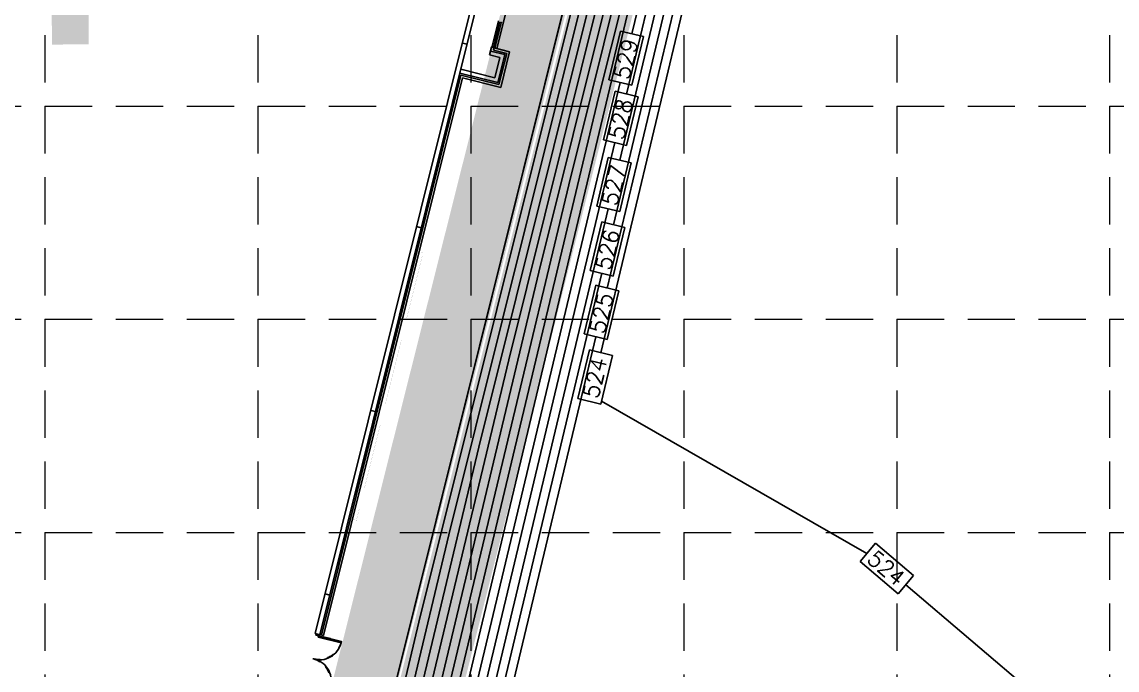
# Model space of a CAD drawing. Header units: feet. Extents: x 2597001 to 2598732, y 7017887 to 7019952.
# Drawn here: x 2597836.4 to 2597975.3, y 7018411.2 to 7018493.3 of the extents above; entities that cross this region are included whole.
import ezdxf
from ezdxf.enums import TextEntityAlignment as Align

# ---------------------------------------------------------------- set-up
doc = ezdxf.new("R2010")
doc.units = ezdxf.units.FT
doc.header["$LTSCALE"] = 30
doc.header["$MEASUREMENT"] = 0
for name, pattern in [('18358A-BASE-SITE$0$DASHED2', [0.375, 0.25, -0.125]), ('18358A-BASE-SITE$0$DOT', [0.0624, 0.0312, -0.0312]), ('HIDDEN', [0.375, 0.25, -0.125])]:
    doc.linetypes.add(name, pattern=pattern)
doc.layers.add('18358A-BASE-SITE$0$A-Sidewalk', color=241, linetype='CONTINUOUS', lineweight=20)
doc.layers.add('BLD-LABEL', color=1, linetype='CONTINUOUS', lineweight=5)
for name, color, linetype in [('18358A-BASE-SITE$0$JCP-A-DOOR', 1, 'CONTINUOUS'), ('18358A-BASE-SITE$0$JCP-A-GLAZ', 1, 'CONTINUOUS'), ('18358A-BASE-SITE$0$JCP-A-ROOF-ENTR', 1, '18358A-BASE-SITE$0$DOT'), ('18358A-BASE-SITE$0$JCP-A-WALL-FAC1', 1, 'CONTINUOUS'), ('18358A-BASE-SITE$0$JCP-A-WALL-FAC2', 1, 'CONTINUOUS'), ('18358A-BASE-SITE$0$JCP-A-WALL-FAC3', 1, 'CONTINUOUS'), ('EROSION BLANKET', 84, 'CONTINUOUS'), ('GRID', 254, 'HIDDEN'), ('LIMITS OF DISTURBANCE', 1, 'HIDDEN'), ('PC', 35, 'CONTINUOUS')]:
    doc.layers.add(name, color=color, linetype=linetype)
doc.styles.add('L0.10-P', font='simplex.shx', dxfattribs={"height": 0.1})
doc.styles.add('Schedule-Header', font='ARIAL.TTF')

msp = doc.modelspace()

# ---------------------------------------------------------------- linework, layer by layer
at = {"layer": '18358A-BASE-SITE$0$A-Sidewalk', "color": 7}
msp.add_line((2597929.43, 7018592.55), (2597856.77, 7018301.14), dxfattribs=at)
at = {"layer": '18358A-BASE-SITE$0$JCP-A-DOOR', "color": 7, "flags": 128}
msp.add_lwpolyline([(2597874.03, 7018415.54), (2597873.7, 7018415.62), (2597873.74, 7018415.78), (2597874.07, 7018415.7), (2597874.03, 7018415.54)], dxfattribs=at)
msp.add_lwpolyline([(2597876.89, 7018414.65), (2597873.98, 7018415.38), (2597874.03, 7018415.54), (2597876.93, 7018414.82)], close=True, dxfattribs=at)
for points in [[(2597876.89, 7018414.65, -0.438392), (2597873.3, 7018412.63, -0.431046)], [(2597875.52, 7018409.16, 0.438392), (2597873.3, 7018412.63, 0.431046)]]:
    msp.add_lwpolyline(points, format="xyb", dxfattribs=at)
at = {"layer": '18358A-BASE-SITE$0$JCP-A-GLAZ', "color": 7}
for p, q in [((2597896.05, 7018490.24), (2597896.8, 7018493.27)), ((2597896.23, 7018490.19), (2597896.98, 7018493.22)), ((2597896.41, 7018490.15), (2597897.16, 7018493.18)), ((2597896.8, 7018493.27), (2597896.84, 7018493.41)), ((2597897.16, 7018493.18), (2597896.8, 7018493.27)), ((2597897.16, 7018493.18), (2597897.2, 7018493.32)), ((2597896.05, 7018490.24), (2597896.01, 7018490.1)), ((2597896.41, 7018490.15), (2597896.05, 7018490.24)), ((2597896.41, 7018490.15), (2597896.37, 7018490.01)), ((2597896.01, 7018490.1), (2597896.37, 7018490.01))]:
    msp.add_line(p, q, dxfattribs=at)
at = {"layer": '18358A-BASE-SITE$0$JCP-A-ROOF-ENTR', "color": 7}
for p, q in [((2597873.66, 7018415.63), (2597873.7, 7018415.77)), ((2597874.03, 7018415.54), (2597873.66, 7018415.63)), ((2597874.06, 7018415.68), (2597873.7, 7018415.77)), ((2597874.03, 7018415.54), (2597874.06, 7018415.68))]:
    msp.add_line(p, q, dxfattribs=at)
at = {"layer": '18358A-BASE-SITE$0$JCP-A-ROOF-ENTR', "color": 7, "flags": 128}
msp.add_lwpolyline([(2597876.9, 7018414.67), (2597873.99, 7018415.4), (2597874.03, 7018415.54), (2597876.93, 7018414.82), (2597876.9, 7018414.67)], dxfattribs=at)
at = {"layer": '18358A-BASE-SITE$0$JCP-A-ROOF-ENTR', "color": 7}
for centre, start, end in [((2597874.03, 7018415.53), 255.8864, 346.114), ((2597872.58, 7018409.73), 345.8864, 76.114)]:
    msp.add_arc(centre, 2.99, start, end, dxfattribs=at)
at = {"layer": '18358A-BASE-SITE$0$JCP-A-WALL-FAC1', "color": 7}
for p, q in [((2597895.95, 7018490.09), (2597895.71, 7018489.12)), ((2597895.71, 7018489.12), (2597897.03, 7018488.79)), ((2597895.83, 7018489.6), (2597897.64, 7018489.15)), ((2597896.29, 7018490.01), (2597895.95, 7018490.09)), ((2597896.21, 7018489.71), (2597896.29, 7018490.01)), ((2597896.21, 7018489.71), (2597897.88, 7018489.3)), ((2597896.39, 7018486.21), (2597897.03, 7018488.79)), ((2597896.75, 7018485.6), (2597897.64, 7018489.15)), ((2597896.9, 7018485.36), (2597897.88, 7018489.3)), ((2597874.38, 7018415.62), (2597892.06, 7018486.56)), ((2597891.93, 7018486.8), (2597896.75, 7018485.6)), ((2597892.05, 7018487.29), (2597896.39, 7018486.21)), ((2597892.06, 7018486.56), (2597896.9, 7018485.36))]:
    msp.add_line(p, q, dxfattribs=at)
at = {"layer": '18358A-BASE-SITE$0$JCP-A-WALL-FAC2', "color": 7, "linetype": '18358A-BASE-SITE$0$DASHED2', "const_width": 0.00781}
msp.add_lwpolyline([(2597886.8, 7018464.19), (2597878.34, 7018430.29), (2597878.83, 7018430.17), (2597887.28, 7018464.07)], close=True, dxfattribs=at)
at = {"layer": '18358A-BASE-SITE$0$JCP-A-WALL-FAC3', "color": 7}
for p, q in [((2597899.55, 7018519.86), (2597873.61, 7018415.82)), ((2597900.14, 7018519.72), (2597874.2, 7018415.67)), ((2597899.05, 7018499.61), (2597896.63, 7018489.92)), ((2597892.26, 7018490.62), (2597892.85, 7018490.47)), ((2597896.29, 7018490.01), (2597898.25, 7018489.52)), ((2597897.12, 7018484.99), (2597898.25, 7018489.52)), ((2597892.28, 7018486.2), (2597874.66, 7018415.55)), ((2597892.28, 7018486.2), (2597897.12, 7018484.99)), ((2597886.46, 7018467.36), (2597887.05, 7018467.21)), ((2597880.66, 7018444.09), (2597881.25, 7018443.94)), ((2597874.86, 7018420.83), (2597875.45, 7018420.68)), ((2597873.61, 7018415.82), (2597874.66, 7018415.55))]:
    msp.add_line(p, q, dxfattribs=at)
at = {"layer": 'EROSION BLANKET', "const_width": 8, "flags": 128}
msp.add_lwpolyline([(2597928.06, 7018601.14), (2597849.83, 7018290.03)], dxfattribs=at)
at = {"layer": 'GRID', "color": 252, "linetype": 'HIDDEN', "lineweight": 0, "ltscale": 0.8}
for p, q in [((2597839.33, 7018941.62), (2597839.33, 7017996.5)), ((2597866.33, 7018941.62), (2597866.33, 7017996.5)), ((2597893.33, 7018941.62), (2597893.33, 7017996.5)), ((2597920.33, 7018941.62), (2597920.33, 7017996.5)), ((2597947.33, 7018941.62), (2597947.33, 7017996.5)), ((2597974.33, 7018941.62), (2597974.33, 7017996.5)), ((2597029.33, 7018482.62), (2598703.33, 7018482.62)), ((2597029.33, 7018455.62), (2598703.33, 7018455.62)), ((2597029.33, 7018428.62), (2598703.33, 7018428.62))]:
    msp.add_line(p, q, dxfattribs=at)
at = {"layer": 'LIMITS OF DISTURBANCE', "ltscale": 4, "const_width": 8, "flags": 128}
msp.add_lwpolyline([(2597813.14, 7018291.7), (2597853.75, 7018272.39), (2597938.45, 7018608.01), (2597851.65, 7018629.15), (2597842.88, 7018633.29, 0.129469), (2597672.69, 7018674.15), (2597664.73, 7018675.69), (2597590.03, 7018693.84), (2597544.64, 7018515.12), (2597438.53, 7018464.67), (2597389.52, 7018413.38), (2597469.13, 7018378.04), (2597806.06, 7018293.63)], format="xyb", close=True, dxfattribs=at)
at = {"layer": 'PC', "color": 35, "linetype": 'Continuous'}
for p, q in [((2597882.95, 7018406.17, 538), (2597922.4, 7018564.36, 538)), ((2597882.95, 7018406.17, 538), (2597922.4, 7018564.36, 538)), ((2597886.75, 7018417.25, 537), (2597920.53, 7018552.74, 537)), ((2597886.75, 7018417.25, 537), (2597920.53, 7018552.74, 537)), ((2597894.35, 7018439.41, 535), (2597918.44, 7018536.04, 535)), ((2597894.35, 7018439.41, 535), (2597918.44, 7018536.04, 535)), ((2597898.14, 7018450.5, 534), (2597917.4, 7018527.73, 534)), ((2597898.14, 7018450.5, 534), (2597917.4, 7018527.73, 534)), ((2597912.22, 7018475.77, 527), (2597924.72, 7018528.07, 527)), ((2597912.22, 7018475.77, 527), (2597924.72, 7018528.07, 527)), ((2597901.94, 7018461.58, 533), (2597916.25, 7018518.99, 533)), ((2597901.94, 7018461.58, 533), (2597916.25, 7018518.99, 533)), ((2597913.08, 7018484.16, 528), (2597920.93, 7018516.99, 528)), ((2597913.08, 7018484.16, 528), (2597920.93, 7018516.99, 528)), ((2597913.75, 7018491.78, 529), (2597917.13, 7018505.91, 529)), ((2597913.75, 7018491.78, 529), (2597917.13, 7018505.91, 529)), ((2597909.53, 7018483.74, 531), (2597914.09, 7018502.01, 531)), ((2597909.53, 7018483.74, 531), (2597914.09, 7018502.01, 531)), ((2597910.82, 7018485.97, 529), (2597912.29, 7018492.13, 529)), ((2597910.82, 7018485.97, 529), (2597912.29, 7018492.13, 529)), ((2597915.21, 7018491.43, 529), (2597913.74, 7018485.27, 529)), ((2597915.21, 7018491.43, 529), (2597913.74, 7018485.27, 529)), ((2597910.14, 7018478.35, 528), (2597911.62, 7018484.51, 528)), ((2597910.14, 7018478.35, 528), (2597911.62, 7018484.51, 528)), ((2597914.54, 7018483.81, 528), (2597913.06, 7018477.65, 528)), ((2597914.54, 7018483.81, 528), (2597913.06, 7018477.65, 528)), ((2597878.52, 7018339.63, 528), (2597911.6, 7018478, 528)), ((2597878.52, 7018339.63, 528), (2597911.6, 7018478, 528)), ((2597909.29, 7018469.96, 527), (2597910.76, 7018476.12, 527)), ((2597909.29, 7018469.96, 527), (2597910.76, 7018476.12, 527)), ((2597913.68, 7018475.43, 527), (2597912.21, 7018469.27, 527)), ((2597913.68, 7018475.43, 527), (2597912.21, 7018469.27, 527)), ((2597878.08, 7018332.97, 527), (2597910.75, 7018469.61, 527)), ((2597878.08, 7018332.97, 527), (2597910.75, 7018469.61, 527)), ((2597908.48, 7018461.8, 526), (2597909.96, 7018467.96, 526)), ((2597908.48, 7018461.8, 526), (2597909.96, 7018467.96, 526)), ((2597912.87, 7018467.26, 526), (2597911.4, 7018461.1, 526)), ((2597912.87, 7018467.26, 526), (2597911.4, 7018461.1, 526)), ((2597907.71, 7018453.77, 525), (2597909.18, 7018459.93, 525)), ((2597907.71, 7018453.77, 525), (2597909.18, 7018459.93, 525)), ((2597912.1, 7018459.23, 525), (2597910.63, 7018453.07, 525)), ((2597912.1, 7018459.23, 525), (2597910.63, 7018453.07, 525)), ((2597879.49, 7018329.3, 525), (2597909.17, 7018453.42, 525)), ((2597879.49, 7018329.3, 525), (2597909.17, 7018453.42, 525)), ((2597906.9, 7018445.58, 524), (2597908.37, 7018451.74, 524)), ((2597906.9, 7018445.58, 524), (2597908.37, 7018451.74, 524)), ((2597911.29, 7018451.04, 524), (2597909.82, 7018444.88, 524)), ((2597911.29, 7018451.04, 524), (2597909.82, 7018444.88, 524)), ((2597881.62, 7018386.2, 535), (2597894.35, 7018439.41, 535)), ((2597881.62, 7018386.2, 535), (2597894.35, 7018439.41, 535)), ((2597882.07, 7018392.86, 536), (2597890.55, 7018428.33, 536)), ((2597882.07, 7018392.86, 536), (2597890.55, 7018428.33, 536)), ((2597942.7, 7018424.96, 524), (2597944.64, 7018427.25, 524)), ((2597942.7, 7018424.96, 524), (2597944.64, 7018427.25, 524)), ((2597944.64, 7018427.25, 524), (2597949.47, 7018423.15, 524)), ((2597944.64, 7018427.25, 524), (2597949.47, 7018423.15, 524)), ((2597947.53, 7018420.86, 524), (2597942.7, 7018424.96, 524)), ((2597947.53, 7018420.86, 524), (2597942.7, 7018424.96, 524))]:
    msp.add_line(p, q, dxfattribs=at)
at = {"layer": 'PC', "color": 35, "linetype": 'Continuous', "extrusion": (0.972589, -0.232529, 0)}
for p, q in [((2597909.83, 7018451.39, 524), (2597936.11, 7018561.32, 524)), ((2597909.83, 7018451.39, 524), (2597936.11, 7018561.32, 524)), ((2597910.64, 7018459.58, 525), (2597932.32, 7018550.24, 525)), ((2597910.64, 7018459.58, 525), (2597932.32, 7018550.24, 525)), ((2597911.41, 7018467.61, 526), (2597928.52, 7018539.15, 526)), ((2597911.41, 7018467.61, 526), (2597928.52, 7018539.15, 526)), ((2597879.41, 7018352.94, 530), (2597913.17, 7018494.14, 530)), ((2597879.41, 7018352.94, 530), (2597913.17, 7018494.14, 530)), ((2597878.96, 7018346.28, 529), (2597912.28, 7018485.62, 529)), ((2597878.96, 7018346.28, 529), (2597912.28, 7018485.62, 529)), ((2597879.85, 7018359.59, 531), (2597909.53, 7018483.74, 531)), ((2597879.85, 7018359.59, 531), (2597909.53, 7018483.74, 531)), ((2597880.29, 7018366.24, 532), (2597905.74, 7018472.66, 532)), ((2597880.29, 7018366.24, 532), (2597905.74, 7018472.66, 532)), ((2597877.64, 7018326.32, 526), (2597909.94, 7018461.45, 526)), ((2597877.64, 7018326.32, 526), (2597909.94, 7018461.45, 526)), ((2597880.74, 7018372.9, 533), (2597901.94, 7018461.58, 533)), ((2597880.74, 7018372.9, 533), (2597901.94, 7018461.58, 533)), ((2597881.18, 7018379.55, 534), (2597898.14, 7018450.5, 534)), ((2597881.18, 7018379.55, 534), (2597898.14, 7018450.5, 534)), ((2597882.51, 7018399.51, 537), (2597886.75, 7018417.25, 537)), ((2597882.51, 7018399.51, 537), (2597886.75, 7018417.25, 537))]:
    msp.add_line(p, q, dxfattribs=at)
at = {"layer": 'PC', "color": 35, "linetype": 'Continuous', "extrusion": (0.970296, -0.241922, 0)}
for p, q in [((2597890.55, 7018428.33, 536), (2597919.56, 7018544.71, 536)), ((2597890.55, 7018428.33, 536), (2597919.56, 7018544.71, 536)), ((2597905.74, 7018472.66, 532), (2597914.92, 7018509.5, 532)), ((2597905.74, 7018472.66, 532), (2597914.92, 7018509.5, 532))]:
    msp.add_line(p, q, dxfattribs=at)
at = {"layer": 'PC', "color": 35, "linetype": 'Continuous', "extrusion": (-0.232529, -0.972589, 0)}
for p, q in [((2597912.29, 7018492.13, 529), (2597915.21, 7018491.43, 529)), ((2597912.29, 7018492.13, 529), (2597915.21, 7018491.43, 529)), ((2597913.74, 7018485.27, 529), (2597910.82, 7018485.97, 529)), ((2597913.74, 7018485.27, 529), (2597910.82, 7018485.97, 529)), ((2597911.62, 7018484.51, 528), (2597914.54, 7018483.81, 528)), ((2597911.62, 7018484.51, 528), (2597914.54, 7018483.81, 528)), ((2597913.06, 7018477.65, 528), (2597910.14, 7018478.35, 528)), ((2597913.06, 7018477.65, 528), (2597910.14, 7018478.35, 528)), ((2597910.76, 7018476.12, 527), (2597913.68, 7018475.43, 527)), ((2597910.76, 7018476.12, 527), (2597913.68, 7018475.43, 527)), ((2597912.21, 7018469.27, 527), (2597909.29, 7018469.96, 527)), ((2597912.21, 7018469.27, 527), (2597909.29, 7018469.96, 527)), ((2597909.96, 7018467.96, 526), (2597912.87, 7018467.26, 526)), ((2597909.96, 7018467.96, 526), (2597912.87, 7018467.26, 526)), ((2597911.4, 7018461.1, 526), (2597908.48, 7018461.8, 526)), ((2597911.4, 7018461.1, 526), (2597908.48, 7018461.8, 526)), ((2597909.18, 7018459.93, 525), (2597912.1, 7018459.23, 525)), ((2597909.18, 7018459.93, 525), (2597912.1, 7018459.23, 525)), ((2597910.63, 7018453.07, 525), (2597907.71, 7018453.77, 525)), ((2597910.63, 7018453.07, 525), (2597907.71, 7018453.77, 525)), ((2597908.37, 7018451.74, 524), (2597911.29, 7018451.04, 524)), ((2597908.37, 7018451.74, 524), (2597911.29, 7018451.04, 524)), ((2597909.82, 7018444.88, 524), (2597906.9, 7018445.58, 524)), ((2597909.82, 7018444.88, 524), (2597906.9, 7018445.58, 524))]:
    msp.add_line(p, q, dxfattribs=at)
at = {"layer": 'PC', "color": 35, "linetype": 'Continuous', "extrusion": (-0.497248, -0.867609, 0)}
msp.add_line((2597943.56, 7018425.97, 524), (2597909.91, 7018445.26, 524), dxfattribs=at)
msp.add_line((2597943.56, 7018425.97, 524), (2597909.91, 7018445.26, 524), dxfattribs=at)
at = {"layer": 'PC', "color": 35, "linetype": 'Continuous', "extrusion": (0.762008, -0.647568, 0)}
msp.add_line((2597949.47, 7018423.15, 524), (2597947.53, 7018420.86, 524), dxfattribs=at)
msp.add_line((2597949.47, 7018423.15, 524), (2597947.53, 7018420.86, 524), dxfattribs=at)
at = {"layer": 'PC', "color": 35, "linetype": 'Continuous', "extrusion": (-0.647568, -0.762008, 0)}
msp.add_line((2597969.42, 7018404.22, 524), (2597948.5, 7018422, 524), dxfattribs=at)
msp.add_line((2597969.42, 7018404.22, 524), (2597948.5, 7018422, 524), dxfattribs=at)

# ---------------------------------------------------------------- texts
at = {"layer": 'BLD-LABEL', "color": 7, "style": 'Schedule-Header'}
msp.add_text('JC PENNEY', height=36, rotation=0.3449, dxfattribs=at).set_placement((2597718.13, 7018507.69), align=Align.MIDDLE_CENTER)
at = {"layer": 'PC', "color": 35, "style": 'L0.10-P'}
for s, rotation, p in [('529', 76.554, (2597913.37, 7018485.87, 529)), ('529', 76.554, (2597913.37, 7018485.87, 529)), ('528', 76.554, (2597912.69, 7018478.25, 528)), ('528', 76.554, (2597912.69, 7018478.25, 528)), ('527', 76.554, (2597911.84, 7018469.87, 527)), ('527', 76.554, (2597911.84, 7018469.87, 527)), ('526', 76.554, (2597911.03, 7018461.71, 526)), ('526', 76.554, (2597911.03, 7018461.71, 526)), ('525', 76.554, (2597910.26, 7018453.67, 525)), ('525', 76.554, (2597910.26, 7018453.67, 525)), ('524', 76.554, (2597909.45, 7018445.48, 524)), ('524', 76.554, (2597909.45, 7018445.48, 524)), ('524', 319.6415, (2597943.41, 7018425.02, 524)), ('524', 319.6415, (2597943.41, 7018425.02, 524))]:
    msp.add_text(s, height=2, rotation=rotation, dxfattribs=at).set_placement(p)

doc.saveas('drawing.dxf')
